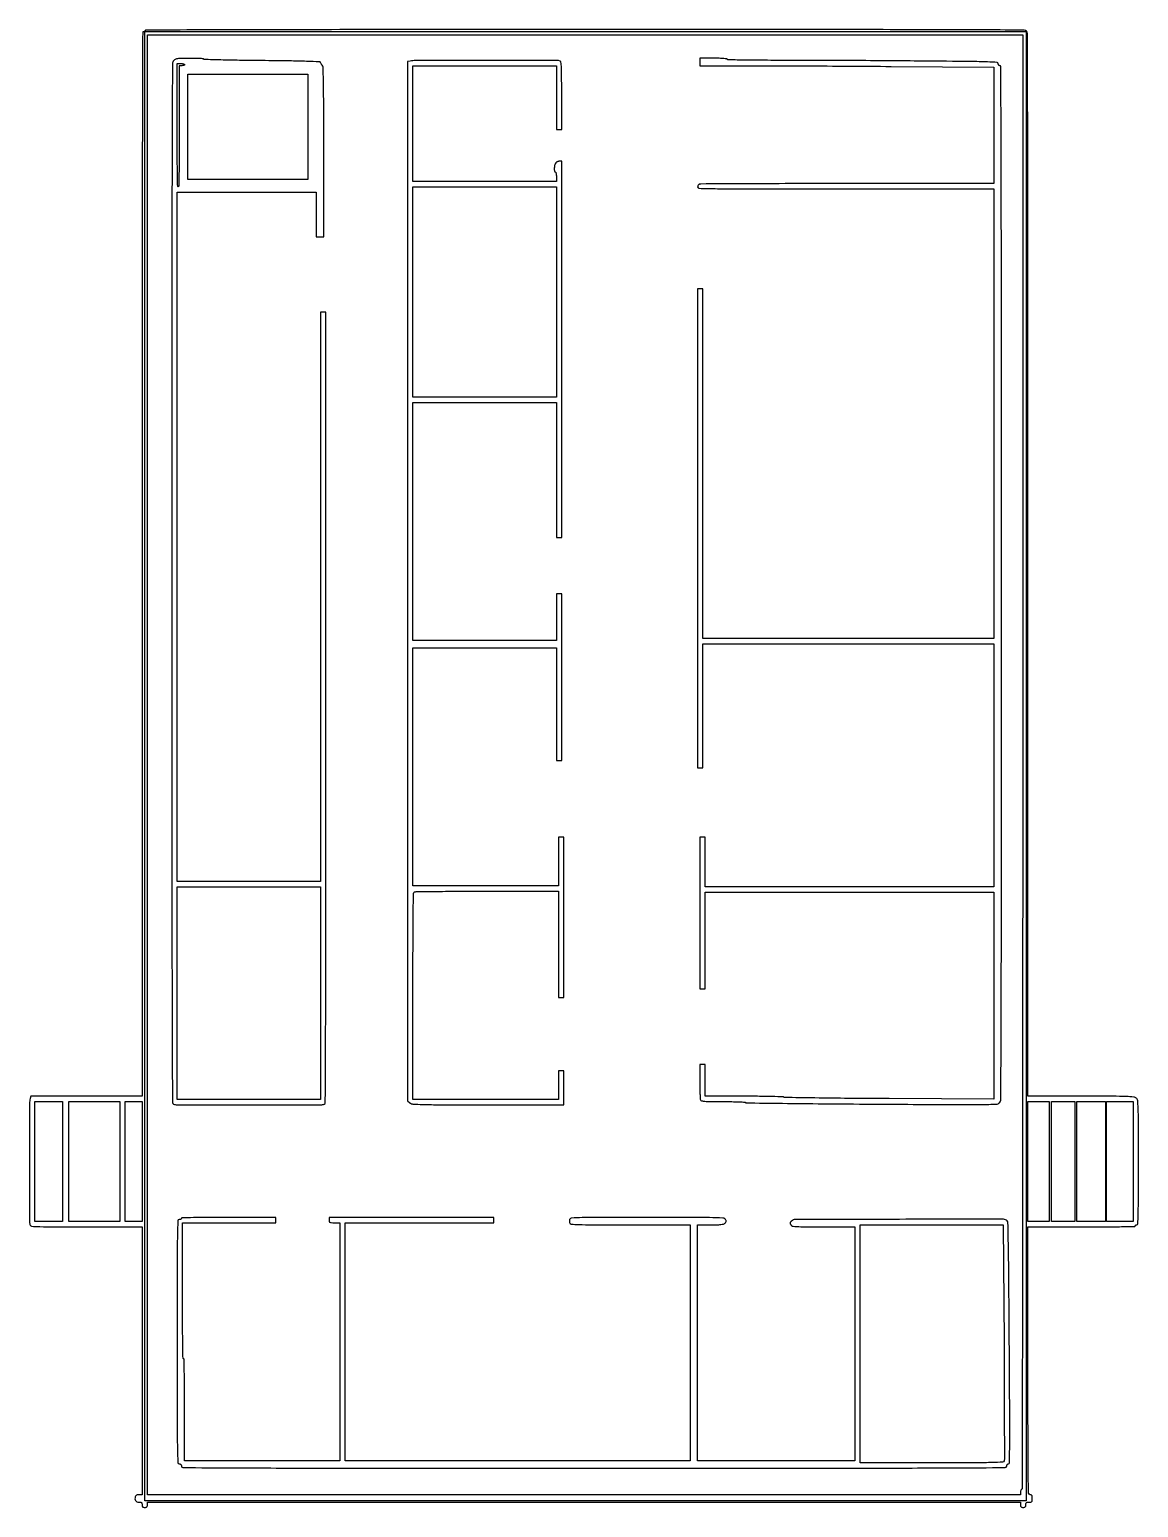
# Model space of a CAD drawing. Extents: x 1434.1 to 1462.4, y 1901.3 to 1939.
import ezdxf

# ---------------------------------------------------------------- set-up
doc = ezdxf.new("R2010")
doc.units = 0
doc.header["$MEASUREMENT"] = 0
doc.layers.add('referencia', color=10, linetype='Continuous')

msp = doc.modelspace()

# ---------------------------------------------------------------- linework, layer by layer
for points in [[(1437.02, 1939.001, -0.148195), (1437.017, 1938.991, -0.098894), (1437.008, 1938.982, -0.082425), (1436.995, 1938.976, -0.064853), (1436.979, 1938.974, 0.413254), (1436.953, 1938.948, 0.000071), (1436.946, 1936.703, 0.000675), (1436.94, 1933.275, 0.000074), (1436.939, 1925.39), (1436.939, 1911.806), (1435.518, 1911.806), (1434.098, 1911.806), (1434.082, 1911.745, 0.065301), (1434.066, 1911.628, 0.000202), (1434.065, 1910.12, 0.000147), (1434.065, 1908.598, 0.09176), (1434.081, 1908.514, 0.294292), (1434.117, 1908.487, 0.007426), (1434.329, 1908.478, 0.006738), (1434.687, 1908.472, 0.000722), (1435.518, 1908.471), (1436.939, 1908.471), (1436.939, 1905.054), (1436.939, 1901.638), (1436.859, 1901.638, 0.042137), (1436.823, 1901.635, 0.079456), (1436.795, 1901.625, 0.097919), (1436.776, 1901.61, 0.097161), (1436.764, 1901.587, 0.082922), (1436.756, 1901.531, 0.146629), (1436.77, 1901.486, 0.151747), (1436.806, 1901.458, 0.090858), (1436.86, 1901.448, -0.032661), (1436.902, 1901.445, -0.146549), (1436.924, 1901.435, -0.169032), (1436.935, 1901.416, -0.047121), (1436.939, 1901.38, 0.045527), (1436.942, 1901.346, 0.152009), (1436.952, 1901.326, 0.152009), (1436.972, 1901.316, 0.045527), (1437.006, 1901.312, 0.045527), (1437.041, 1901.316, 0.152009), (1437.061, 1901.326, 0.152009), (1437.071, 1901.346, 0.045527), (1437.074, 1901.38), (1437.074, 1901.448), (1448.218, 1901.448), (1459.362, 1901.448), (1459.362, 1901.38, 0.045527), (1459.365, 1901.346, 0.152009), (1459.376, 1901.326, 0.152009), (1459.396, 1901.316, 0.045527), (1459.43, 1901.312, 0.045527), (1459.464, 1901.316, 0.152009), (1459.484, 1901.326, 0.152009), (1459.495, 1901.346, 0.045527), (1459.498, 1901.38, -0.047675), (1459.501, 1901.416, -0.173074), (1459.513, 1901.436, -0.144586), (1459.535, 1901.445, -0.030103), (1459.579, 1901.448, 0.032088), (1459.626, 1901.451, 0.185552), (1459.648, 1901.463, 0.157079), (1459.658, 1901.487, 0.021354), (1459.661, 1901.543, 0.022514), (1459.658, 1901.592, 0.10769), (1459.65, 1901.619, 0.177212), (1459.634, 1901.633, 0.087745), (1459.606, 1901.638, -0.404594), (1459.569, 1901.674, -0.004271), (1459.559, 1902.072, -0.003766), (1459.553, 1902.787, -0.000202), (1459.552, 1905.054), (1459.552, 1908.471), (1460.921, 1908.471, 0.001334), (1461.518, 1908.472, 0.003616), (1461.942, 1908.478, 0.000722), (1462.278, 1908.485, 0.407584), (1462.291, 1908.498, -0.148195), (1462.294, 1908.508, -0.098894), (1462.303, 1908.517, -0.082425), (1462.316, 1908.523, -0.064853), (1462.331, 1908.525, 0.401258), (1462.356, 1908.549, 0.00473), (1462.365, 1908.797, 0.005716), (1462.371, 1909.205, 0.000663), (1462.372, 1910.119, 0.000491), (1462.371, 1911.156, 0.007818), (1462.365, 1911.508, 0.017945), (1462.352, 1911.693, 0.191722), (1462.317, 1911.759, 0.156911), (1462.25, 1911.787, 0.013107), (1462.06, 1911.798, 0.00754), (1461.723, 1911.805, 0.000737), (1460.908, 1911.806), (1459.552, 1911.806), (1459.552, 1925.378, 0.00008), (1459.551, 1933.03, 0.000632), (1459.545, 1936.569, 0.000077), (1459.538, 1938.93, 0.198093), (1459.513, 1938.99, 0.197902), (1459.454, 1939.015, 0.000112), (1457.503, 1939.022, 0.000763), (1454.572, 1939.027, 0.000097), (1448.247, 1939.029, 0.000156), (1443.283, 1939.027, 0.000448), (1439.834, 1939.022, 0.000012), (1437.034, 1939.015, 0.413493)], [(1459.417, 1920.333, -0.000094), (1459.415, 1912.121, -0.000271), (1459.41, 1906.42, -0.000004), (1459.403, 1901.787, -0.413781), (1459.389, 1901.773, 0.226478), (1459.379, 1901.768, 0.074992), (1459.37, 1901.753, 0.057076), (1459.364, 1901.732, 0.038131), (1459.362, 1901.706), (1459.362, 1901.638), (1448.218, 1901.638), (1437.074, 1901.638), (1437.074, 1920.265), (1437.074, 1938.893), (1448.245, 1938.893), (1459.417, 1938.893)], [(1437.745, 1938.24, 0.185977), (1437.712, 1938.155, 0.000228), (1437.705, 1936.284, 0.000828), (1437.699, 1933.232, 0.000062), (1437.698, 1924.905, 0.00007), (1437.699, 1916.977, 0.000736), (1437.705, 1913.728, 0.000103), (1437.712, 1911.647, 0.309543), (1437.741, 1911.605, 0.091756), (1437.826, 1911.59, 0.000102), (1439.664, 1911.589, 0.000102), (1441.502, 1911.59, 0.091756), (1441.587, 1911.605, 0.309183), (1441.615, 1911.647, 0.000177), (1441.623, 1913.224, 0.000967), (1441.628, 1915.697, 0.000093), (1441.629, 1921.719), (1441.629, 1931.816), (1441.562, 1931.816), (1441.494, 1931.816), (1441.494, 1924.549), (1441.494, 1917.283), (1439.664, 1917.283), (1437.833, 1917.283), (1437.833, 1926.081), (1437.833, 1934.88), (1439.609, 1934.88), (1441.385, 1934.88), (1441.385, 1934.311), (1441.385, 1933.741), (1441.48, 1933.741), (1441.575, 1933.741), (1441.575, 1935.912, 0.000547), (1441.574, 1937.106, 0.003781), (1441.568, 1937.692, 0.002409), (1441.56, 1938.068, 0.191919), (1441.537, 1938.122, -0.023099), (1441.522, 1938.139, -0.019837), (1441.507, 1938.158, -0.020304), (1441.495, 1938.176, -0.05273), (1441.489, 1938.19, 0.313211), (1441.467, 1938.206, 0.001157), (1441.137, 1938.217, 0.00398), (1440.693, 1938.227, 0.001101), (1439.995, 1938.236, -0.001453), (1439.426, 1938.243, -0.002423), (1438.947, 1938.253, -0.000237), (1438.521, 1938.264, -0.406496), (1438.511, 1938.273, 0.39284), (1438.503, 1938.283, 0.003956), (1438.406, 1938.289, 0.009993), (1438.29, 1938.293, 0.006005), (1438.152, 1938.294, 0.003879), (1437.945, 1938.291, 0.027694), (1437.845, 1938.284, 0.061542), (1437.786, 1938.268, 0.113587)], [(1443.778, 1938.223), (1443.717, 1938.211), (1443.717, 1924.951), (1443.717, 1911.69), (1443.776, 1911.639, 0.16306), (1443.853, 1911.607, 0.010626), (1444.099, 1911.596, 0.005909), (1444.547, 1911.59, 0.000441), (1445.769, 1911.589), (1447.703, 1911.589), (1447.703, 1912.023), (1447.703, 1912.456), (1447.635, 1912.456), (1447.568, 1912.456), (1447.568, 1912.09), (1447.568, 1911.724), (1445.71, 1911.724), (1443.853, 1911.724), (1443.853, 1914.365, -0.00037), (1443.854, 1915.926, -0.003665), (1443.86, 1916.582, -0.002392), (1443.868, 1916.983, -0.303506), (1443.896, 1917.022, -0.089414), (1443.931, 1917.029, -0.00021), (1444.459, 1917.034, -0.001366), (1445.054, 1917.038, -0.000849), (1445.753, 1917.039), (1447.568, 1917.039), (1447.568, 1915.683), (1447.568, 1914.327), (1447.635, 1914.327), (1447.703, 1914.327), (1447.703, 1916.374), (1447.703, 1918.422), (1447.635, 1918.422), (1447.568, 1918.422), (1447.568, 1917.798), (1447.568, 1917.174), (1445.71, 1917.174), (1443.853, 1917.174), (1443.853, 1920.211), (1443.853, 1923.248), (1445.683, 1923.248), (1447.513, 1923.248), (1447.513, 1921.811), (1447.513, 1920.374), (1447.581, 1920.374), (1447.649, 1920.374), (1447.649, 1922.502), (1447.649, 1924.631), (1447.581, 1924.631), (1447.513, 1924.631), (1447.513, 1924.034), (1447.513, 1923.438), (1445.683, 1923.438), (1443.853, 1923.438), (1443.853, 1926.475), (1443.853, 1929.511), (1445.683, 1929.511), (1447.513, 1929.511), (1447.513, 1927.79), (1447.513, 1926.068), (1447.581, 1926.068), (1447.649, 1926.068), (1447.649, 1930.867), (1447.649, 1935.666), (1447.593, 1935.666, 0.058019), (1447.568, 1935.664, 0.038947), (1447.542, 1935.655, 0.039072), (1447.517, 1935.642, 0.06049), (1447.498, 1935.628, 0.142768), (1447.471, 1935.579, 0.042076), (1447.46, 1935.495, 0.041652), (1447.463, 1935.416, 0.380474), (1447.486, 1935.395, -0.31052), (1447.497, 1935.388, -0.036969), (1447.505, 1935.359, -0.033738), (1447.511, 1935.32, -0.020945), (1447.513, 1935.273), (1447.513, 1935.151), (1445.683, 1935.151), (1443.853, 1935.151), (1443.853, 1936.629), (1443.853, 1938.107), (1445.683, 1938.107), (1447.513, 1938.107), (1447.513, 1937.293), (1447.513, 1936.48), (1447.581, 1936.48), (1447.649, 1936.48), (1447.649, 1937.345, 0.001266), (1447.648, 1937.843, 0.010892), (1447.642, 1938.066, 0.016926), (1447.631, 1938.193, 0.278928), (1447.606, 1938.226, 0.091958), (1447.533, 1938.239, 0.000077), (1445.71, 1938.238, 0.000145), (1443.918, 1938.236, 0.047285)], [(1451.174, 1938.202), (1451.174, 1938.107), (1452.306, 1938.107, -0.000946), (1452.911, 1938.105, -0.000251), (1453.876, 1938.101, -0.000255), (1454.974, 1938.096, -0.000262), (1456.061, 1938.089), (1458.684, 1938.071), (1458.684, 1936.584), (1458.684, 1935.097), (1454.945, 1935.097, 0.000412), (1453.508, 1935.096, 0.000676), (1452.291, 1935.092, 0.000051), (1451.198, 1935.087, 0.09071), (1451.162, 1935.081, 0.093632), (1451.146, 1935.07, 0.066804), (1451.132, 1935.054, 0.064844), (1451.123, 1935.034, 0.076427), (1451.12, 1935.013, 0.407066), (1451.154, 1934.977, 0.002724), (1451.626, 1934.968, 0.003196), (1452.449, 1934.962, 0.000196), (1454.902, 1934.961), (1458.684, 1934.961), (1458.684, 1929.227), (1458.684, 1923.492), (1454.97, 1923.492), (1451.255, 1923.492), (1451.255, 1927.952), (1451.255, 1932.413), (1451.187, 1932.413), (1451.12, 1932.413), (1451.12, 1926.298), (1451.12, 1920.184), (1451.187, 1920.184), (1451.255, 1920.184), (1451.255, 1921.77), (1451.255, 1923.356), (1454.97, 1923.356), (1458.684, 1923.356), (1458.684, 1920.252), (1458.684, 1917.147), (1454.997, 1917.147), (1451.309, 1917.147), (1451.309, 1917.784), (1451.309, 1918.422), (1451.242, 1918.422), (1451.174, 1918.422), (1451.174, 1916.483), (1451.174, 1914.544), (1451.242, 1914.544), (1451.309, 1914.544), (1451.309, 1915.778), (1451.309, 1917.012), (1454.997, 1917.012), (1458.684, 1917.012), (1458.684, 1914.371), (1458.684, 1911.73), (1456.007, 1911.745, -0.000815), (1454.98, 1911.752, -0.001352), (1454.113, 1911.762, -0.000079), (1453.334, 1911.773, -0.305732), (1453.32, 1911.782, 0.302739), (1453.307, 1911.792, 0.000557), (1453.02, 1911.799, 0.003591), (1452.695, 1911.804, 0.002183), (1452.31, 1911.806), (1451.309, 1911.806), (1451.309, 1912.212), (1451.309, 1912.619), (1451.242, 1912.619), (1451.174, 1912.619), (1451.174, 1912.188, 0.003547), (1451.175, 1912.019, 0.005121), (1451.179, 1911.87, 0.002768), (1451.184, 1911.744, 0.080338), (1451.19, 1911.713, 0.257256), (1451.219, 1911.689, 0.030951), (1451.303, 1911.678, 0.016256), (1451.453, 1911.672, 0.002106), (1451.773, 1911.67, -0.003752), (1451.99, 1911.669, -0.006252), (1452.173, 1911.663, -0.001566), (1452.331, 1911.657, -0.400722), (1452.34, 1911.647, 0.41038), (1452.349, 1911.638, 0.000049), (1453.285, 1911.626, 0.001102), (1454.323, 1911.615, 0.000661), (1455.557, 1911.606, 0.000223), (1457.68, 1911.594, 0.003928), (1458.368, 1911.596, 0.005806), (1458.745, 1911.605, 0.199278), (1458.824, 1911.641, 0.188442), (1458.86, 1911.731, 0.0003), (1458.867, 1913.483, 0.000891), (1458.873, 1916.398, 0.000057), (1458.874, 1924.901, 0.000076), (1458.873, 1932.566, 0.000694), (1458.867, 1935.899, 0.000075), (1458.86, 1938.08, 0.413224), (1458.834, 1938.107, -0.12161), (1458.818, 1938.11, -0.100744), (1458.805, 1938.121, -0.091432), (1458.796, 1938.137, -0.080271), (1458.793, 1938.156, 0.394359), (1458.762, 1938.189, 0.008299), (1458.521, 1938.202, 0.006016), (1458.084, 1938.212, 0.000421), (1456.861, 1938.224, 0.000605), (1456.01, 1938.231, 0.00042), (1455.049, 1938.237, 0.000424), (1454.126, 1938.241, 0.000875), (1453.404, 1938.242, -0.001192), (1452.738, 1938.244, -0.003252), (1452.267, 1938.249, -0.000587), (1451.892, 1938.256, -0.408328), (1451.879, 1938.269, 0.382355), (1451.868, 1938.281, 0.008303), (1451.784, 1938.289, 0.0133), (1451.673, 1938.295, 0.005894), (1451.526, 1938.296), (1451.174, 1938.296)], [(1438.023, 1938.134, -0.226478), (1438.018, 1938.123, -0.074992), (1438.003, 1938.115, -0.057076), (1437.981, 1938.109, -0.038131), (1437.956, 1938.107), (1437.888, 1938.107), (1437.888, 1936.561, -0.001176), (1437.886, 1935.886, -0.00321), (1437.881, 1935.409, -0.000572), (1437.874, 1935.028, -0.408417), (1437.861, 1935.016, -0.408527), (1437.847, 1935.028, -0.000553), (1437.84, 1935.416, -0.003155), (1437.835, 1935.901, -0.001155), (1437.833, 1936.588), (1437.833, 1938.161), (1437.928, 1938.161, -0.027026), (1437.965, 1938.159, -0.042582), (1437.995, 1938.153, -0.052312), (1438.017, 1938.144, -0.277684)], [(1437.942, 1908.688, -0.191087), (1437.938, 1908.677, -0.088204), (1437.926, 1908.668, -0.068025), (1437.908, 1908.662, -0.048028), (1437.888, 1908.66, 0.403201), (1437.85, 1908.624, 0.005089), (1437.84, 1908.264, 0.004125), (1437.834, 1907.61, 0.000223), (1437.833, 1905.542, 0.000223), (1437.834, 1903.475, 0.004125), (1437.84, 1902.821, 0.005089), (1437.85, 1902.46, 0.403201), (1437.888, 1902.424, -0.072254), (1437.911, 1902.421, -0.124864), (1437.928, 1902.411, -0.124864), (1437.939, 1902.394, -0.072254), (1437.942, 1902.37, 0.412157), (1437.981, 1902.33, 0.00047), (1439.265, 1902.323, 0.001223), (1441.455, 1902.317, 0.000064), (1448.476, 1902.316, 0.000064), (1455.497, 1902.317, 0.001223), (1457.686, 1902.323, 0.00047), (1458.97, 1902.33, 0.412157), (1459.01, 1902.37, -0.071922), (1459.013, 1902.391, -0.096067), (1459.022, 1902.409, -0.108903), (1459.036, 1902.42, -0.117185), (1459.053, 1902.424, 0.409948), (1459.081, 1902.452, 0.001779), (1459.086, 1902.914, 0.003182), (1459.087, 1903.668, 0.000304), (1459.076, 1905.508, 0.000438), (1459.064, 1907.101, 0.002322), (1459.053, 1907.973, 0.000733), (1459.041, 1908.578, 0.193605), (1459.021, 1908.626, 0.198938), (1458.925, 1908.666, 0.000161), (1456.269, 1908.665, 0.000161), (1453.614, 1908.662, 0.198552), (1453.517, 1908.622, 0.020666), (1453.502, 1908.606, 0.024754), (1453.49, 1908.589, 0.024635), (1453.481, 1908.575, 0.126983), (1453.478, 1908.566, 0.126983), (1453.481, 1908.556, 0.024635), (1453.49, 1908.542, 0.024754), (1453.502, 1908.526, 0.020666), (1453.517, 1908.509, 0.173501), (1453.562, 1908.488, 0.012859), (1453.7, 1908.478, 0.009972), (1453.923, 1908.472, 0.00173), (1454.344, 1908.471), (1455.132, 1908.471), (1455.132, 1905.488), (1455.132, 1902.505), (1453.126, 1902.505), (1451.12, 1902.505), (1451.12, 1905.515), (1451.12, 1908.525), (1451.447, 1908.525, 0.005619), (1451.609, 1908.527, 0.020741), (1451.712, 1908.533, 0.030959), (1451.779, 1908.545, 0.139947), (1451.813, 1908.564, 0.034915), (1451.841, 1908.596, 0.162866), (1451.849, 1908.62, 0.162866), (1451.841, 1908.643, 0.034915), (1451.813, 1908.676, 0.190653), (1451.759, 1908.699, 0.003092), (1451.426, 1908.708, 0.004261), (1450.901, 1908.713, 0.000605), (1449.823, 1908.715, 0.000487), (1448.652, 1908.714, 0.005163), (1448.176, 1908.708, 0.004987), (1447.894, 1908.699, 0.298914), (1447.855, 1908.67, 0.055959), (1447.849, 1908.649, 0.032885), (1447.847, 1908.624, 0.032535), (1447.849, 1908.598, 0.047173), (1447.853, 1908.575, 0.303227), (1447.894, 1908.543, 0.013304), (1448.082, 1908.532, 0.007611), (1448.429, 1908.526, 0.000537), (1449.4, 1908.525), (1450.93, 1908.525), (1450.93, 1905.515), (1450.93, 1902.505), (1446.524, 1902.505), (1442.118, 1902.505), (1442.118, 1905.542), (1442.118, 1908.579), (1444.016, 1908.579), (1445.914, 1908.579), (1445.914, 1908.647), (1445.914, 1908.715), (1443.812, 1908.715), (1441.711, 1908.715), (1441.711, 1908.647, 0.063163), (1441.716, 1908.608, 0.217022), (1441.731, 1908.589, 0.105983), (1441.764, 1908.581, 0.010324), (1441.846, 1908.579), (1441.982, 1908.579), (1441.982, 1905.542), (1441.982, 1902.505), (1440.003, 1902.505), (1438.023, 1902.505), (1438.023, 1903.807, 0.001407), (1438.022, 1904.374, 0.003801), (1438.016, 1904.776, 0.000796), (1438.009, 1905.096, 0.407198), (1437.996, 1905.108, -0.40911), (1437.983, 1905.121, -0.000458), (1437.976, 1905.549, -0.002863), (1437.971, 1906.085, -0.001043), (1437.969, 1906.844), (1437.969, 1908.579), (1439.162, 1908.579), (1440.355, 1908.579), (1440.355, 1908.647), (1440.355, 1908.715), (1439.149, 1908.715, 0.001523), (1438.624, 1908.713, 0.004094), (1438.25, 1908.708, 0.000919), (1437.955, 1908.701, 0.406577)], [(1458.94, 1905.536, -0.000587), (1458.946, 1904.386, -0.000956), (1458.948, 1903.41, -0.0001), (1458.949, 1902.538, -0.09285), (1458.941, 1902.499, -0.29423), (1458.899, 1902.468, -0.007533), (1458.655, 1902.458, -0.005945), (1458.225, 1902.452, -0.000481), (1457.095, 1902.451), (1455.268, 1902.451), (1455.268, 1905.488), (1455.268, 1908.525), (1457.094, 1908.525), (1458.92, 1908.525)]]:
    msp.add_lwpolyline(points, format="xyb", close=True)
for points in [[(1441.169, 1936.548), (1441.169, 1935.205), (1439.637, 1935.205), (1438.105, 1935.205), (1438.105, 1936.548), (1438.105, 1937.89), (1439.637, 1937.89), (1441.169, 1937.89)], [(1447.513, 1932.331), (1447.513, 1929.647), (1445.683, 1929.647), (1443.853, 1929.647), (1443.853, 1932.331), (1443.853, 1935.016), (1445.683, 1935.016), (1447.513, 1935.016)], [(1441.494, 1914.436), (1441.494, 1911.724), (1439.664, 1911.724), (1437.833, 1911.724), (1437.833, 1914.436), (1437.833, 1917.147), (1439.664, 1917.147), (1441.494, 1917.147)], [(1434.905, 1910.138), (1434.905, 1908.606), (1434.553, 1908.606), (1434.2, 1908.606), (1434.2, 1910.138), (1434.2, 1911.67), (1434.553, 1911.67), (1434.905, 1911.67)], [(1436.369, 1910.138), (1436.369, 1908.606), (1435.719, 1908.606), (1435.068, 1908.606), (1435.068, 1910.138), (1435.068, 1911.67), (1435.719, 1911.67), (1436.369, 1911.67)], [(1436.939, 1910.138), (1436.939, 1908.606), (1436.722, 1908.606), (1436.505, 1908.606), (1436.505, 1910.138), (1436.505, 1911.67), (1436.722, 1911.67), (1436.939, 1911.67)], [(1460.094, 1910.138), (1460.094, 1908.606), (1459.823, 1908.606), (1459.552, 1908.606), (1459.552, 1910.138), (1459.552, 1911.67), (1459.823, 1911.67), (1460.094, 1911.67)], [(1460.745, 1910.138), (1460.745, 1908.606), (1460.447, 1908.606), (1460.149, 1908.606), (1460.149, 1910.138), (1460.149, 1911.67), (1460.447, 1911.67), (1460.745, 1911.67)], [(1461.531, 1910.138), (1461.531, 1908.606), (1461.165, 1908.606), (1460.799, 1908.606), (1460.799, 1910.138), (1460.799, 1911.67), (1461.165, 1911.67), (1461.531, 1911.67)], [(1462.236, 1910.138), (1462.236, 1908.606), (1461.897, 1908.606), (1461.559, 1908.606), (1461.559, 1910.138), (1461.559, 1911.67), (1461.897, 1911.67), (1462.236, 1911.67)]]:
    msp.add_lwpolyline(points, close=True)
at = {"layer": 'referencia', "linetype": 'ByBlock'}
msp.add_lwpolyline([(1437.008, 1938.982), (1459.508, 1938.982), (1459.508, 1901.482), (1437.008, 1901.482)], close=True, dxfattribs=at)

doc.saveas('drawing.dxf')
